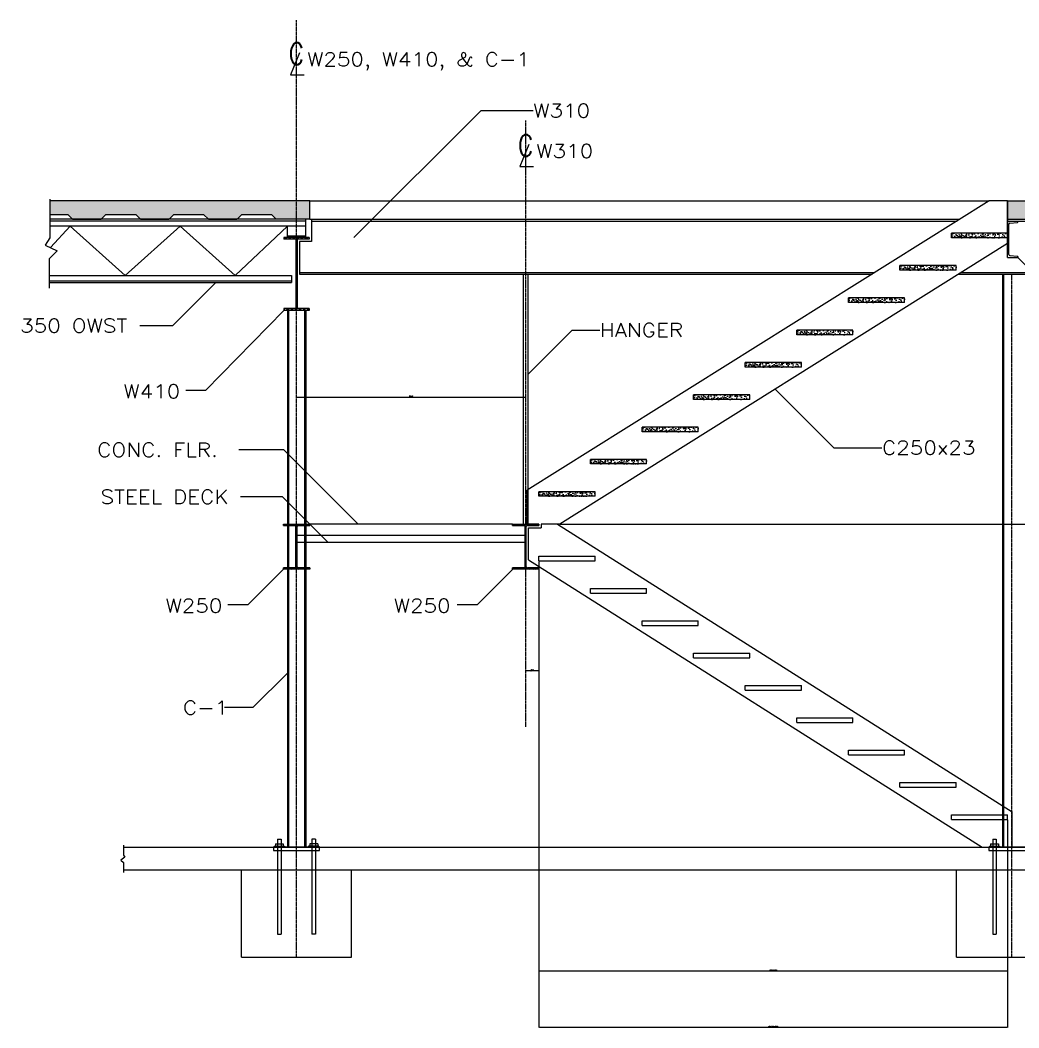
# Model space of a CAD drawing. Header units: millimetres. Extents: x -83614 to 248318, y 36678 to 90681.
# Drawn here: x 207651 to 213185, y 73278 to 78863 of the extents above; entities that cross this region are included whole.
import ezdxf

# ---------------------------------------------------------------- set-up
doc = ezdxf.new("R2010")
doc.units = ezdxf.units.MM
doc.linetypes.add('CENTER', pattern=[2, 1.25, -0.25, 0.25, -0.25])
for name, color, linetype in [('C-241-1', 241, 'Continuous'), ('Center', 251, 'CENTER'), ('L1', 1, 'Continuous'), ('LAYER131A', 131, 'Continuous'), ('Section-Stiffener', 2, 'Continuous'), ('Section_Hanger', 150, 'Continuous'), ('Struc_Section_BP', 135, 'Continuous'), ('Struc_Section_Conc', 71, 'Continuous'), ('Struc_Section_Dim', 2, 'Continuous'), ('Struc_Section_Steel', 11, 'Continuous'), ('Struc_Steel_Beam', 22, 'Continuous'), ('Struc_Steel_Deck', 41, 'Continuous'), ('Struc_Steel_Joist', 21, 'Continuous'), ('TEXT', 4, 'Continuous')]:
    doc.layers.add(name, color=color, linetype=linetype)
doc.styles.add('ROMANS', font='ROMANS.SHX', dxfattribs={"width": 0.8})
doc.styles.add('ROMANS-115', font='romans.shx', dxfattribs={"width": 1.15})
doc.dimstyles.new('48-ROMANS-115', dxfattribs={"dimtxt": 3, "dimasz": 3, "dimexe": 3, "dimexo": 3, "dimgap": 0.0625, "dimtad": 1, "dimdec": 4, "dimzin": 1, "dimdsep": 46, "dimlunit": 4, "dimtxsty": 'ROMANS-115', "dimcen": 0.0625, "dimclrd": 256, "dimclre": 256, "dimclrt": 256, "dimadec": 0, "dimazin": 0, "dimtfac": 1, "dimtdec": 4, "dimtofl": 0, "dimtmove": 0, "dimatfit": 0, "dimfxl": 1, "dimfrac": 2, "dimtolj": 1, "dimtzin": 0, "dimarcsym": 0})
doc.dimstyles.new('Copy of 48-ROMANS-115-BPV', dxfattribs={"dimtxt": 3, "dimasz": 3, "dimexe": 3, "dimexo": 3, "dimgap": 0.0625, "dimtad": 1, "dimdec": 4, "dimzin": 1, "dimdsep": 46, "dimlunit": 4, "dimtxsty": 'ROMANS-115', "dimcen": 0.0625, "dimclrd": 256, "dimclre": 256, "dimclrt": 256, "dimadec": 0, "dimazin": 0, "dimtfac": 1, "dimtdec": 4, "dimtofl": 0, "dimtmove": 0, "dimatfit": 0, "dimfxl": 1, "dimfrac": 2, "dimtolj": 1, "dimtzin": 0, "dimarcsym": 0})

# ---------------------------------------------------------------- blocks, each defined once
blk = doc.blocks.new('*D68')
at = {"layer": 'Defpoints', "color": 0, "ltscale": 2}
for p in [(215649.3, 77861), (210640.5, 76070.3), (215603, 76070.3)]:
    blk.add_point(p, dxfattribs=at)
at = {"layer": 'Struc_Section_Dim', "lineweight": -2, "ltscale": 2}
for p, q in [((215646.3, 77861), (215600, 77861)), ((215603, 77858), (215603, 76073.3)), ((210643.5, 76070.3), (215606, 76070.3))]:
    blk.add_line(p, q, dxfattribs=at)
at = {"layer": 'Struc_Section_Dim', "ltscale": 2}
for points in [[(215602.5, 77858), (215603.5, 77858), (215603, 77861)], [(215602.5, 76073.3), (215603.5, 76073.3), (215603, 76070.3)]]:
    blk.add_solid(points, dxfattribs=at)
at = {"layer": 'Struc_Section_Dim', "ltscale": 2, "insert": (215600.6, 76965.6), "char_height": 3, "attachment_point": 5, "rotation": 90, "style": 'ROMANS-115'}
blk.add_mtext('\\A1;149\'-2 11/16" [45484]', dxfattribs=at)
blk = doc.blocks.new('*D69')
at = {"layer": 'Defpoints', "color": 0, "ltscale": 2}
for p in [(210640.5, 76070.3), (215603, 74279.6), (215603, 74279.6)]:
    blk.add_point(p, dxfattribs=at)
at = {"layer": 'Struc_Section_Dim', "lineweight": -2, "ltscale": 2}
for p, q in [((210643.5, 76070.3), (215606, 76070.3)), ((215603, 76067.3), (215603, 74282.6))]:
    blk.add_line(p, q, dxfattribs=at)
at = {"layer": 'Struc_Section_Dim', "ltscale": 2}
for points in [[(215602.5, 76067.3), (215603.5, 76067.3), (215603, 76070.3)], [(215602.5, 74282.6), (215603.5, 74282.6), (215603, 74279.6)]]:
    blk.add_solid(points, dxfattribs=at)
at = {"layer": 'Struc_Section_Dim', "ltscale": 2, "insert": (215600.6, 75174.9), "char_height": 3, "attachment_point": 5, "rotation": 90, "style": 'ROMANS-115'}
blk.add_mtext('\\A1;149\'-2 11/16" [45484]', dxfattribs=at)
blk = doc.blocks.new('*D72')
at = {"layer": 'Defpoints', "color": 0, "ltscale": 2}
for p in [(210525.5, 75865.8), (213122.6, 73619.5), (213122.6, 73593.8)]:
    blk.add_point(p, dxfattribs=at)
at = {"layer": 'Struc_Section_Dim', "lineweight": -2, "ltscale": 2}
for p, q in [((210528.5, 73593.8), (213119.6, 73593.8)), ((213122.6, 73616.5), (213122.6, 73590.8))]:
    blk.add_line(p, q, dxfattribs=at)
at = {"layer": 'Struc_Section_Dim', "ltscale": 2}
for points in [[(210528.5, 73594.3), (210528.5, 73593.3), (210525.5, 73593.8)], [(213119.6, 73594.3), (213119.6, 73593.3), (213122.6, 73593.8)]]:
    blk.add_solid(points, dxfattribs=at)
at = {"layer": 'Struc_Section_Dim', "ltscale": 2, "insert": (211824, 73596.8), "char_height": 3, "attachment_point": 5, "style": 'ROMANS-115'}
blk.add_mtext('\\A1;\\A1;9T @ 11-{\\H0.7x;\\S1/4;}"[286]', dxfattribs=at)
blk = doc.blocks.new('*D73')
at = {"layer": 'Defpoints', "color": 0, "ltscale": 2}
for p in [(210525.5, 75865.8), (213122.6, 74433.2), (213122.6, 73282.2)]:
    blk.add_point(p, dxfattribs=at)
at = {"layer": 'Struc_Section_Dim', "lineweight": -2, "ltscale": 2}
for p, q in [((210525.5, 75862.8), (210525.5, 73279.2)), ((213122.6, 74430.2), (213122.6, 73279.2)), ((210528.5, 73282.2), (213119.6, 73282.2))]:
    blk.add_line(p, q, dxfattribs=at)
at = {"layer": 'Struc_Section_Dim', "ltscale": 2}
for points in [[(210528.5, 73282.7), (210528.5, 73281.7), (210525.5, 73282.2)], [(213119.6, 73282.7), (213119.6, 73281.7), (213122.6, 73282.2)]]:
    blk.add_solid(points, dxfattribs=at)
at = {"layer": 'Struc_Section_Dim', "ltscale": 2, "insert": (211824, 73284.6), "char_height": 3, "attachment_point": 5, "style": 'ROMANS-115'}
blk.add_mtext('\\A1;216\'-5 1/8" [65968]', dxfattribs=at)
blk = doc.blocks.new('CLMARK')
at = {"layer": 'TEXT'}
for p, q in [((1.52, 4.57), (-3.55, -7.61)), ((-3.55, -7.61), (4.06, -7.61))]:
    blk.add_line(p, q, dxfattribs=at)
at = {"layer": 'TEXT', "style": 'ROMANS', "width": 0.8}
blk.add_text('C', height=12, dxfattribs=at).set_placement((-4.59, -1.9))
blk = doc.blocks.new('*D87')
at = {"layer": 'Defpoints', "color": 0, "ltscale": 2}
for p in [(210452.4, 76773.6), (209182.4, 76741.7), (210452.4, 76741.7)]:
    blk.add_point(p, dxfattribs=at)
at = {"layer": 'Section-Stiffener', "lineweight": -2, "ltscale": 2}
blk.add_line((209185.4, 76773.6), (210449.4, 76773.6), dxfattribs=at)
at = {"layer": 'Section-Stiffener', "ltscale": 2}
for points in [[(209185.4, 76774.1), (209185.4, 76773.1), (209182.4, 76773.6)], [(210449.4, 76774.1), (210449.4, 76773.1), (210452.4, 76773.6)]]:
    blk.add_solid(points, dxfattribs=at)
at = {"layer": 'Section-Stiffener', "ltscale": 2, "char_height": 3, "attachment_point": 5, "style": 'ROMANS-115'}
for s, insert in [('\\A1;105\'-10"', (209817.4, 76779.6)), ('\\A1;[32258]', (209817.4, 76775.4))]:
    blk.add_mtext(s, dxfattribs=dict(at, insert=insert))
blk = doc.blocks.new('*D97')
at = {"layer": 'Defpoints', "color": 0, "ltscale": 2}
for p in [(210452.4, 75314.1), (210525.5, 75314.1), (210452.4, 75255.6)]:
    blk.add_point(p, dxfattribs=at)
at = {"layer": 'Struc_Section_Dim', "lineweight": -2, "ltscale": 2}
blk.add_line((210522.5, 75255.6), (210455.4, 75255.6), dxfattribs=at)
at = {"layer": 'Struc_Section_Dim', "ltscale": 2}
for points in [[(210455.4, 75256.1), (210455.4, 75255.1), (210452.4, 75255.6)], [(210522.5, 75256.1), (210522.5, 75255.1), (210525.5, 75255.6)]]:
    blk.add_solid(points, dxfattribs=at)
at = {"layer": 'Struc_Section_Dim', "ltscale": 2, "char_height": 3, "attachment_point": 5, "style": 'ROMANS-115'}
for s, insert in [('\\A1;[1855]', (210488.9, 75257.5)), ('\\A1;6\'-1"', (210488.9, 75261.7))]:
    blk.add_mtext(s, dxfattribs=dict(at, insert=insert))

msp = doc.modelspace()

# ---------------------------------------------------------------- hatches: boundary and pattern name
at = {"layer": 'LAYER131A', "ltscale": 2}
h = msp.add_hatch(dxfattribs=at)
h.set_pattern_fill('AR-CONC', color=256, scale=5.08, style=0)
h.set_pattern_definition([(50, (197833.433, 76400.58), (36.436817, -3.18781), [3.81, -41.91]), (355, (197833.433, 76400.58), (-7.04857, 38.21136), [3.048, -33.528]), (100.4514, (197836.47, 76400.316), (29.38828, 35.02353), [3.238, -35.61802]), (46.1842, (197833.433, 76410.74), (54.21585, -8.40837), [5.715, -62.865]), (96.6356, (197837.95, 76410.04), (47.48087, 49.48519), [4.857, -53.42702]), (351.1842, (197833.433, 76410.74), (47.48083, 49.48522), [4.572, -50.292]), (21, (197838.513, 76408.2), (30.32288, -20.45304), [3.81, -41.91]), (326, (197838.513, 76408.2), (12.36042, 36.83762), [3.048, -33.528]), (71.4514, (197841.04, 76406.497), (42.68331, 16.38455), [3.238, -35.61802]), (37.5, (197833.433, 76400.581), (0.617721, 16.911008), [0, -33.1216, 0, -34.036, 0, -33.655]), (7.5, (197833.433, 76400.581), (13.363933, 20.036115), [0, -19.4056, 0, -32.3596, 0, -12.827]), (327.5, (197822.105, 76400.581), (27.11818, -1.145787), [0, -12.7, 0, -39.624, 0, -52.578]), (317.5, (197817.025, 76400.581), (29.625857, 5.085333), [0, -16.51, 0, -26.3144, 0, -37.338])])
h.paths.add_polyline_path([(214606.92271, 77860.97072), (213122.60827, 77860.97072), (213122.60827, 77759.37072), (214607.91141, 77759.37072), (214607.91141, 77777.55451), (214593.08105, 77790.39246), (214614.83225, 77806.193), (214606.92271, 77817.05589)])
h = msp.add_hatch(dxfattribs=at)
h.set_pattern_fill('AR-CONC', color=256, scale=5.08, style=0)
h.set_pattern_definition([(50, (203287.32, 77833.14), (36.43682, -3.18781), [3.81, -41.91]), (355, (203287.32, 77833.14), (-7.04857, 38.21136), [3.048, -33.528]), (100.4514, (203290.357, 77832.876), (29.38828, 35.02353), [3.238, -35.61802]), (46.1842, (203287.32, 77843.3), (54.21585, -8.40837), [5.715, -62.865]), (96.6356, (203291.84, 77842.6), (47.48087, 49.4852), [4.857, -53.42702]), (351.1842, (203287.32, 77843.3), (47.48083, 49.48522), [4.572, -50.292]), (21, (203292.4, 77840.76), (30.32288, -20.45304), [3.81, -41.91]), (326, (203292.4, 77840.76), (12.36042, 36.83762), [3.048, -33.528]), (71.4514, (203294.927, 77839.057), (42.68331, 16.38455), [3.238, -35.61802]), (37.5, (203287.32, 77833.141), (0.61772, 16.911008), [0, -33.1216, 0, -34.036, 0, -33.655]), (7.5, (203287.32, 77833.141), (13.363933, 20.036115), [0, -19.4056, 0, -32.3596, 0, -12.827]), (327.5, (203275.992, 77833.141), (27.11818, -1.145787), [0, -12.7, 0, -39.624, 0, -52.578]), (317.5, (203270.912, 77833.141), (29.62586, 5.085333), [0, -16.51, 0, -26.3144, 0, -37.338])])
h.paths.add_polyline_path([(213122.60827, 77681.90072), (212811.45827, 77681.90072), (212811.45827, 77656.50072), (213122.60827, 77656.50072)])
h = msp.add_hatch(dxfattribs=at)
h.set_pattern_fill('AR-CONC', color=256, scale=5.08, style=0)
h.set_pattern_definition([(50, (203001.57, 77654.07), (36.43682, -3.18781), [3.81, -41.91]), (355, (203001.57, 77654.07), (-7.04857, 38.21136), [3.048, -33.528]), (100.4514, (203004.607, 77653.806), (29.38828, 35.02353), [3.238, -35.61802]), (46.1842, (203001.57, 77664.23), (54.21585, -8.40837), [5.715, -62.865]), (96.6356, (203006.09, 77663.53), (47.48087, 49.4852), [4.857, -53.42702]), (351.1842, (203001.57, 77664.23), (47.48083, 49.48522), [4.572, -50.292]), (21, (203006.65, 77661.69), (30.32288, -20.45304), [3.81, -41.91]), (326, (203006.65, 77661.69), (12.36042, 36.83762), [3.048, -33.528]), (71.4514, (203009.177, 77659.987), (42.68331, 16.38455), [3.238, -35.61802]), (37.5, (203001.57, 77654.071), (0.61772, 16.911008), [0, -33.1216, 0, -34.036, 0, -33.655]), (7.5, (203001.57, 77654.071), (13.363933, 20.036115), [0, -19.4056, 0, -32.3596, 0, -12.827]), (327.5, (202990.242, 77654.071), (27.11818, -1.145787), [0, -12.7, 0, -39.624, 0, -52.578]), (317.5, (202985.162, 77654.071), (29.62586, 5.085333), [0, -16.51, 0, -26.3144, 0, -37.338])])
h.paths.add_polyline_path([(212836.85827, 77502.83072), (212525.70827, 77502.83072), (212525.70827, 77477.43072), (212836.85827, 77477.43072)])
h = msp.add_hatch(dxfattribs=at)
h.set_pattern_fill('AR-CONC', color=256, scale=5.08, style=0)
h.set_pattern_definition([(50, (202715.82, 77475), (36.43682, -3.18781), [3.81, -41.91]), (355, (202715.82, 77475), (-7.04857, 38.21136), [3.048, -33.528]), (100.4514, (202718.857, 77474.736), (29.38828, 35.02353), [3.238, -35.61802]), (46.1842, (202715.82, 77485.16), (54.21585, -8.40837), [5.715, -62.865]), (96.6356, (202720.34, 77484.46), (47.48087, 49.4852), [4.857, -53.42702]), (351.1842, (202715.82, 77485.16), (47.48083, 49.48522), [4.572, -50.292]), (21, (202720.9, 77482.62), (30.32288, -20.45304), [3.81, -41.91]), (326, (202720.9, 77482.62), (12.36042, 36.83762), [3.048, -33.528]), (71.4514, (202723.427, 77480.917), (42.68331, 16.38455), [3.238, -35.61802]), (37.5, (202715.82, 77475.001), (0.61772, 16.911008), [0, -33.1216, 0, -34.036, 0, -33.655]), (7.5, (202715.82, 77475.001), (13.363933, 20.036115), [0, -19.4056, 0, -32.3596, 0, -12.827]), (327.5, (202704.492, 77475.001), (27.11818, -1.145787), [0, -12.7, 0, -39.624, 0, -52.578]), (317.5, (202699.412, 77475.001), (29.62586, 5.085333), [0, -16.51, 0, -26.3144, 0, -37.338])])
h.paths.add_polyline_path([(212551.10827, 77323.76072), (212239.95827, 77323.76072), (212239.95827, 77298.36072), (212551.10827, 77298.36072)])
h = msp.add_hatch(dxfattribs=at)
h.set_pattern_fill('AR-CONC', color=256, scale=5.08, style=0)
h.set_pattern_definition([(50, (202430.07, 77295.93), (36.43682, -3.18781), [3.81, -41.91]), (355, (202430.07, 77295.93), (-7.04857, 38.21136), [3.048, -33.528]), (100.4514, (202433.107, 77295.666), (29.38828, 35.02353), [3.238, -35.61802]), (46.1842, (202430.07, 77306.09), (54.21585, -8.40837), [5.715, -62.865]), (96.6356, (202434.59, 77305.39), (47.48087, 49.4852), [4.857, -53.42702]), (351.1842, (202430.07, 77306.09), (47.48083, 49.48522), [4.572, -50.292]), (21, (202435.15, 77303.55), (30.32288, -20.45304), [3.81, -41.91]), (326, (202435.15, 77303.55), (12.36042, 36.83762), [3.048, -33.528]), (71.4514, (202437.677, 77301.847), (42.68331, 16.38455), [3.238, -35.61802]), (37.5, (202430.07, 77295.931), (0.61772, 16.911008), [0, -33.1216, 0, -34.036, 0, -33.655]), (7.5, (202430.07, 77295.931), (13.363933, 20.036115), [0, -19.4056, 0, -32.3596, 0, -12.827]), (327.5, (202418.742, 77295.931), (27.11818, -1.145787), [0, -12.7, 0, -39.624, 0, -52.578]), (317.5, (202413.662, 77295.931), (29.62586, 5.085333), [0, -16.51, 0, -26.3144, 0, -37.338])])
h.paths.add_polyline_path([(212265.35827, 77144.69072), (211954.20827, 77144.69072), (211954.20827, 77119.29072), (212265.35827, 77119.29072)])
h = msp.add_hatch(dxfattribs=at)
h.set_pattern_fill('AR-CONC', color=256, scale=5.08, style=0)
h.set_pattern_definition([(50, (202144.32, 77116.86), (36.43682, -3.18781), [3.81, -41.91]), (355, (202144.32, 77116.86), (-7.04857, 38.21136), [3.048, -33.528]), (100.4514, (202147.357, 77116.596), (29.38828, 35.02353), [3.238, -35.61802]), (46.1842, (202144.32, 77127.02), (54.21585, -8.40837), [5.715, -62.865]), (96.6356, (202148.84, 77126.32), (47.48087, 49.4852), [4.857, -53.42702]), (351.1842, (202144.32, 77127.02), (47.48083, 49.48522), [4.572, -50.292]), (21, (202149.4, 77124.48), (30.32288, -20.45304), [3.81, -41.91]), (326, (202149.4, 77124.48), (12.36042, 36.83762), [3.048, -33.528]), (71.4514, (202151.927, 77122.777), (42.68331, 16.38455), [3.238, -35.61802]), (37.5, (202144.32, 77116.861), (0.61772, 16.911008), [0, -33.1216, 0, -34.036, 0, -33.655]), (7.5, (202144.32, 77116.861), (13.363933, 20.036115), [0, -19.4056, 0, -32.3596, 0, -12.827]), (327.5, (202132.992, 77116.861), (27.11818, -1.145787), [0, -12.7, 0, -39.624, 0, -52.578]), (317.5, (202127.912, 77116.861), (29.62586, 5.085333), [0, -16.51, 0, -26.3144, 0, -37.338])])
h.paths.add_polyline_path([(211979.60827, 76965.62072), (211668.45827, 76965.62072), (211668.45827, 76940.22072), (211979.60827, 76940.22072)])
h = msp.add_hatch(dxfattribs=at)
h.set_pattern_fill('AR-CONC', color=256, scale=5.08, style=0)
h.set_pattern_definition([(50, (201858.57, 76937.79), (36.43682, -3.18781), [3.81, -41.91]), (355, (201858.57, 76937.79), (-7.04857, 38.21136), [3.048, -33.528]), (100.4514, (201861.607, 76937.526), (29.38828, 35.02353), [3.238, -35.61802]), (46.1842, (201858.57, 76947.95), (54.21585, -8.40837), [5.715, -62.865]), (96.6356, (201863.09, 76947.25), (47.48087, 49.4852), [4.857, -53.42702]), (351.1842, (201858.57, 76947.95), (47.48083, 49.48522), [4.572, -50.292]), (21, (201863.65, 76945.41), (30.32288, -20.45304), [3.81, -41.91]), (326, (201863.65, 76945.41), (12.36042, 36.83762), [3.048, -33.528]), (71.4514, (201866.177, 76943.707), (42.68331, 16.38455), [3.238, -35.61802]), (37.5, (201858.57, 76937.791), (0.61772, 16.911008), [0, -33.1216, 0, -34.036, 0, -33.655]), (7.5, (201858.57, 76937.791), (13.363933, 20.036115), [0, -19.4056, 0, -32.3596, 0, -12.827]), (327.5, (201847.242, 76937.791), (27.11818, -1.145787), [0, -12.7, 0, -39.624, 0, -52.578]), (317.5, (201842.162, 76937.791), (29.62586, 5.085333), [0, -16.51, 0, -26.3144, 0, -37.338])])
h.paths.add_polyline_path([(211693.85827, 76786.55072), (211382.70827, 76786.55072), (211382.70827, 76761.15072), (211693.85827, 76761.15072)])
h = msp.add_hatch(dxfattribs=at)
h.set_pattern_fill('AR-CONC', color=256, scale=5.08, style=0)
h.set_pattern_definition([(50, (201572.82, 76758.72), (36.43682, -3.18781), [3.81, -41.91]), (355, (201572.82, 76758.72), (-7.04857, 38.21136), [3.048, -33.528]), (100.4514, (201575.857, 76758.456), (29.38828, 35.02353), [3.238, -35.61802]), (46.1842, (201572.82, 76768.88), (54.21585, -8.40837), [5.715, -62.865]), (96.6356, (201577.34, 76768.18), (47.48087, 49.4852), [4.857, -53.42702]), (351.1842, (201572.82, 76768.88), (47.48083, 49.48522), [4.572, -50.292]), (21, (201577.9, 76766.34), (30.32288, -20.45304), [3.81, -41.91]), (326, (201577.9, 76766.34), (12.36042, 36.83762), [3.048, -33.528]), (71.4514, (201580.427, 76764.637), (42.68331, 16.38455), [3.238, -35.61802]), (37.5, (201572.82, 76758.721), (0.61772, 16.911008), [0, -33.1216, 0, -34.036, 0, -33.655]), (7.5, (201572.82, 76758.721), (13.363933, 20.036115), [0, -19.4056, 0, -32.3596, 0, -12.827]), (327.5, (201561.492, 76758.721), (27.11818, -1.145787), [0, -12.7, 0, -39.624, 0, -52.578]), (317.5, (201556.412, 76758.721), (29.62586, 5.085333), [0, -16.51, 0, -26.3144, 0, -37.338])])
h.paths.add_polyline_path([(211408.10827, 76607.48072), (211096.95827, 76607.48072), (211096.95827, 76582.08072), (211408.10827, 76582.08072)])
h = msp.add_hatch(dxfattribs=at)
h.set_pattern_fill('AR-CONC', color=256, scale=5.08, style=0)
h.set_pattern_definition([(50, (201287.07, 76579.65), (36.43682, -3.18781), [3.81, -41.91]), (355, (201287.07, 76579.65), (-7.04857, 38.21136), [3.048, -33.528]), (100.4514, (201290.107, 76579.386), (29.38828, 35.02353), [3.238, -35.61802]), (46.1842, (201287.07, 76589.81), (54.21585, -8.40837), [5.715, -62.865]), (96.6356, (201291.59, 76589.11), (47.48087, 49.4852), [4.857, -53.42702]), (351.1842, (201287.07, 76589.81), (47.48083, 49.48522), [4.572, -50.292]), (21, (201292.15, 76587.27), (30.32288, -20.45304), [3.81, -41.91]), (326, (201292.15, 76587.27), (12.36042, 36.83762), [3.048, -33.528]), (71.4514, (201294.677, 76585.567), (42.68331, 16.38455), [3.238, -35.61802]), (37.5, (201287.07, 76579.651), (0.61772, 16.911008), [0, -33.1216, 0, -34.036, 0, -33.655]), (7.5, (201287.07, 76579.651), (13.363933, 20.036115), [0, -19.4056, 0, -32.3596, 0, -12.827]), (327.5, (201275.742, 76579.651), (27.11818, -1.145787), [0, -12.7, 0, -39.624, 0, -52.578]), (317.5, (201270.662, 76579.651), (29.62586, 5.085333), [0, -16.51, 0, -26.3144, 0, -37.338])])
h.paths.add_polyline_path([(211122.35827, 76428.41072), (210811.20827, 76428.41072), (210811.20827, 76403.01072), (211122.35827, 76403.01072)])
h = msp.add_hatch(dxfattribs=at)
h.set_pattern_fill('AR-CONC', color=256, scale=5.08, style=0)
h.set_pattern_definition([(50, (201001.32, 76400.58), (36.43682, -3.18781), [3.81, -41.91]), (355, (201001.32, 76400.58), (-7.04857, 38.21136), [3.048, -33.528]), (100.4514, (201004.357, 76400.316), (29.38828, 35.02353), [3.238, -35.61802]), (46.1842, (201001.32, 76410.74), (54.21585, -8.40837), [5.715, -62.865]), (96.6356, (201005.84, 76410.04), (47.48087, 49.4852), [4.857, -53.42702]), (351.1842, (201001.32, 76410.74), (47.48083, 49.48522), [4.572, -50.292]), (21, (201006.4, 76408.2), (30.32288, -20.45304), [3.81, -41.91]), (326, (201006.4, 76408.2), (12.36042, 36.83762), [3.048, -33.528]), (71.4514, (201008.927, 76406.497), (42.68331, 16.38455), [3.238, -35.61802]), (37.5, (201001.32, 76400.581), (0.61772, 16.911008), [0, -33.1216, 0, -34.036, 0, -33.655]), (7.5, (201001.32, 76400.581), (13.363933, 20.036115), [0, -19.4056, 0, -32.3596, 0, -12.827]), (327.5, (200989.992, 76400.581), (27.11818, -1.145787), [0, -12.7, 0, -39.624, 0, -52.578]), (317.5, (200984.912, 76400.581), (29.62586, 5.085333), [0, -16.51, 0, -26.3144, 0, -37.338])])
h.paths.add_polyline_path([(210836.60827, 76249.34072), (210525.45827, 76249.34072), (210525.45827, 76223.94072), (210836.60827, 76223.94072)])
at = {"layer": 'Struc_Section_Dim', "ltscale": 2}
h = msp.add_hatch(dxfattribs=at)
h.set_pattern_fill('AR-CONC', color=256, scale=5.08, style=0)
h.set_pattern_definition([(50, (197830.258, 63534.68), (36.436817, -3.18781), [3.81, -41.91]), (355, (197830.26, 63534.68), (-7.04857, 38.21136), [3.048, -33.528]), (100.4514, (197833.295, 63534.415), (29.388277, 35.02353), [3.238, -35.61802]), (46.1842, (197830.26, 63544.84), (54.21585, -8.40837), [5.715, -62.865]), (96.6356, (197834.776, 63544.14), (47.48087, 49.48519), [4.857, -53.42702]), (351.1842, (197830.26, 63544.84), (47.48083, 49.48522), [4.572, -50.292]), (21, (197835.338, 63542.3), (30.32288, -20.45304), [3.81, -41.91]), (326, (197835.34, 63542.3), (12.36042, 36.83762), [3.048, -33.528]), (71.4514, (197837.865, 63540.596), (42.68331, 16.38455), [3.238, -35.61802]), (37.5, (197830.258, 63534.68), (0.617721, 16.911008), [0, -33.1216, 0, -34.036, 0, -33.655]), (7.5, (197830.258, 63534.68), (13.363933, 20.036115), [0, -19.4056, 0, -32.3596, 0, -12.827]), (327.5, (197818.93, 63534.68), (27.11818, -1.145787), [0, -12.7, 0, -39.624, 0, -52.578]), (317.5, (197813.85, 63534.68), (29.625857, 5.085333), [0, -16.51, 0, -26.3144, 0, -37.338])])
h.paths.add_polyline_path([(209182.43327, 77860.97072), (207816.02909, 77860.97072), (207816.02909, 77785.92248), (207914.95848, 77785.92248), (207941.51024, 77759.37072), (208100.19401, 77759.37072), (208126.74577, 77785.92248), (208291.19598, 77785.92248), (208317.74774, 77759.37072), (208476.43151, 77759.37072), (208502.98327, 77785.92248), (208667.43348, 77785.92248), (208693.98524, 77759.37072), (208852.66901, 77759.37072), (208879.22077, 77785.92248), (209043.67098, 77785.92248), (209070.22274, 77759.37072), (209182.43327, 77759.37072)])
h.paths.add_polyline_path([(209255.45827, 77860.97072), (209182.43327, 77860.97072), (209182.43327, 77759.37072), (209233.23327, 77759.37072), (209255.45827, 77759.37072)])
at = {"layer": 'Struc_Section_Steel', "ltscale": 2}
h = msp.add_hatch(dxfattribs=at)
h.set_pattern_fill('STEEL', color=256, scale=127, style=0)
h.set_pattern_definition([(45, (206518.592, 76483.07), (-11.22532, 11.22532), []), (45, (206518.592, 76491.007), (-11.22532, 11.22532), [])])
h.paths.add_polyline_path([(209255.45827, 76062.33322), (209255.45827, 76070.27072), (209109.40827, 76070.27072), (209109.40827, 76062.33322), (209172.90827, 76062.33322, -0.4142135624), (209179.25827, 76055.98322), (209179.25827, 75833.73322, -0.4142135624), (209172.90827, 75827.38322), (209109.40827, 75827.38322), (209109.40827, 75819.44572), (209255.45827, 75819.44572), (209255.45827, 75827.38322), (209191.95827, 75827.38322, -0.4142135624), (209185.60827, 75833.73322), (209185.60827, 76055.98322, -0.4142135624), (209191.95827, 76062.33322)])
h = msp.add_hatch(dxfattribs=at)
h.set_pattern_fill('STEEL', color=256, scale=127, style=0)
h.set_pattern_definition([(45, (207788.592, 76483.07), (-11.22532, 11.22532), []), (45, (207788.592, 76491.007), (-11.22532, 11.22532), [])])
h.paths.add_polyline_path([(210525.45827, 76062.33322), (210525.45827, 76070.27072), (210379.40827, 76070.27072), (210379.40827, 76062.33322), (210442.90827, 76062.33322, -0.4142135624), (210449.25827, 76055.98322), (210449.25827, 75833.73322, -0.4142135624), (210442.90827, 75827.38322), (210379.40827, 75827.38322), (210379.40827, 75819.44572), (210525.45827, 75819.44572), (210525.45827, 75827.38322), (210461.95827, 75827.38322, -0.4142135624), (210455.60827, 75833.73322), (210455.60827, 76055.98322, -0.4142135624), (210461.95827, 76062.33322)])
at = {"layer": 'Struc_Steel_Beam'}
h = msp.add_hatch(dxfattribs=at)
h.set_pattern_fill('STEEL', color=256, scale=127, style=0)
h.set_pattern_definition([(135, (213244.471, 78063.012), (11.22532, 11.22532), []), (135, (213244.471, 78070.95), (11.22532, 11.22532), [])])
h.paths.add_polyline_path([(209252.28327, 77657.77072), (209252.28327, 77648.24572), (209185.60827, 77648.24572), (209185.60827, 77264.07072), (209252.28327, 77264.07072), (209252.28327, 77254.54572), (209182.43327, 77254.54572), (209182.43327, 77657.77072)])
h.paths.add_polyline_path([(209112.58327, 77648.24572), (209112.58327, 77657.77072), (209182.43327, 77657.77072), (209182.43327, 77254.54572), (209112.58327, 77254.54572), (209112.58327, 77264.07072), (209179.25827, 77264.07072), (209179.25827, 77648.24572)])

# ---------------------------------------------------------------- linework, layer by layer
at = {"layer": 'C-241-1'}
for p, q in [((209065.0617, 74296.8532), (209109.30483, 74296.8532)), ((209065.0617, 74296.8532), (209065.0617, 74284.28412)), ((209077.63077, 74323.30062), (209077.63077, 74296.8532)), ((209077.63077, 74323.30062), (209096.73576, 74323.30062)), ((209096.73576, 74323.30062), (209096.73576, 74296.8532)), ((209109.30483, 74296.8532), (209109.30483, 74284.28412)), ((209299.80483, 74296.8532), (209255.5617, 74296.8532)), ((209255.5617, 74296.8532), (209255.5617, 74284.28412)), ((209268.13077, 74323.30062), (209268.13077, 74296.8532)), ((209287.23576, 74323.30062), (209268.13077, 74323.30062)), ((209287.23576, 74323.30062), (209287.23576, 74296.8532)), ((209299.80483, 74296.8532), (209299.80483, 74284.28412)), ((213027.4617, 74296.8532), (213071.70483, 74296.8532)), ((213027.4617, 74296.8532), (213027.4617, 74284.28412)), ((213040.03077, 74323.30062), (213040.03077, 74296.8532)), ((213040.03077, 74323.30062), (213059.13576, 74323.30062)), ((213059.13576, 74323.30062), (213059.13576, 74296.8532)), ((213071.70483, 74296.8532), (213071.70483, 74284.28412)), ((209058.7117, 74284.28412), (209115.65483, 74284.28412)), ((209058.7117, 74284.28412), (209058.7117, 74279.57072)), ((209058.7117, 74279.57072), (209115.65483, 74279.57072)), ((209115.65483, 74284.28412), (209115.65483, 74279.57072)), ((209306.15483, 74284.28412), (209249.2117, 74284.28412)), ((209249.2117, 74284.28412), (209249.2117, 74279.57072)), ((209306.15483, 74279.57072), (209249.2117, 74279.57072)), ((209306.15483, 74284.28412), (209306.15483, 74279.57072)), ((213021.1117, 74284.28412), (213078.05483, 74284.28412)), ((213021.1117, 74284.28412), (213021.1117, 74279.57072)), ((213021.1117, 74279.57072), (213078.05483, 74279.57072)), ((213078.05483, 74284.28412), (213078.05483, 74279.57072))]:
    msp.add_line(p, q, dxfattribs=at)
at = {"layer": 'C-241-1', "ltscale": 10}
for p, q in [((209077.63077, 74296.8532), (209077.63077, 73796.97072)), ((209096.73576, 74296.8532), (209096.73576, 73796.97072)), ((209268.13077, 74296.8532), (209268.13077, 73796.97072)), ((209287.23576, 74296.8532), (209287.23576, 73796.97072)), ((213040.03077, 74296.8532), (213040.03077, 73796.97072)), ((213059.13576, 74296.8532), (213059.13576, 73796.97072)), ((209077.63077, 73796.97072), (209096.73576, 73796.97072)), ((209287.23576, 73796.97072), (209268.13077, 73796.97072)), ((213040.03077, 73796.97072), (213059.13576, 73796.97072))]:
    msp.add_line(p, q, dxfattribs=at)
at = {"layer": 'Center', "ltscale": 5}
for p, q in [((209182.43327, 73669.97072), (209182.43327, 78863.12248)), ((210452.43327, 74945.65966), (210452.43327, 78307.19162)), ((213144.83327, 73669.97072), (213144.83327, 77454.57072))]:
    msp.add_line(p, q, dxfattribs=at)
at = {"layer": 'L1'}
for p, q in [((207816.02909, 77871.12878), (207816.02909, 77656.76598)), ((207816.02909, 77656.76598), (207789.17153, 77616.52272)), ((207789.17153, 77616.52272), (207856.31552, 77585.24697)), ((207856.31552, 77585.24697), (207811.55282, 77539.69923)), ((207811.55282, 77539.69923), (207811.55282, 77378.08998))]:
    msp.add_line(p, q, dxfattribs=at)
at = {"layer": 'LAYER131A'}
for p, q in [((212811.45827, 77656.50072), (212811.45827, 77681.90072)), ((213122.60827, 77681.90072), (212811.45827, 77681.90072)), ((213122.60827, 77656.50072), (212811.45827, 77656.50072)), ((213122.60827, 77656.50072), (213122.60827, 77681.90072)), ((212525.70827, 77477.43072), (212525.70827, 77502.83072)), ((212836.85827, 77502.83072), (212525.70827, 77502.83072)), ((212836.85827, 77477.43072), (212525.70827, 77477.43072)), ((212836.85827, 77477.43072), (212836.85827, 77502.83072)), ((213094.03327, 77454.57072), (213094.03327, 74509.53373)), ((212239.95827, 77298.36072), (212239.95827, 77323.76072)), ((212551.10827, 77323.76072), (212239.95827, 77323.76072)), ((212551.10827, 77298.36072), (212551.10827, 77323.76072)), ((209131.63327, 77254.54572), (209131.63327, 76070.27072)), ((209233.23327, 77254.54572), (209233.23327, 76070.27072)), ((212551.10827, 77298.36072), (212239.95827, 77298.36072)), ((211954.20827, 77119.29072), (211954.20827, 77144.69072)), ((212265.35827, 77144.69072), (211954.20827, 77144.69072)), ((212265.35827, 77144.69072), (211979.60827, 77144.69072)), ((212265.35827, 77119.29072), (212265.35827, 77144.69072)), ((212265.35827, 77119.29072), (211954.20827, 77119.29072)), ((211668.45827, 76940.22072), (211668.45827, 76965.62072)), ((211979.60827, 76965.62072), (211668.45827, 76965.62072)), ((211979.60827, 76940.22072), (211668.45827, 76940.22072)), ((211979.60827, 76940.22072), (211979.60827, 76965.62072)), ((211382.70827, 76761.15072), (211382.70827, 76786.55072)), ((211693.85827, 76786.55072), (211382.70827, 76786.55072)), ((211693.85827, 76761.15072), (211382.70827, 76761.15072)), ((211693.85827, 76761.15072), (211693.85827, 76786.55072)), ((211096.95827, 76582.08072), (211096.95827, 76607.48072)), ((211408.10827, 76607.48072), (211096.95827, 76607.48072)), ((211408.10827, 76582.08072), (211096.95827, 76582.08072)), ((211408.10827, 76582.08072), (211408.10827, 76607.48072)), ((210811.20827, 76403.01072), (210811.20827, 76428.41072)), ((211122.35827, 76428.41072), (210811.20827, 76428.41072)), ((211122.35827, 76403.01072), (211122.35827, 76428.41072)), ((211122.35827, 76403.01072), (210811.20827, 76403.01072)), ((210525.45827, 76223.94072), (210525.45827, 76249.34072)), ((210836.60827, 76249.34072), (210525.45827, 76249.34072)), ((210836.60827, 76223.94072), (210836.60827, 76249.34072)), ((210836.60827, 76223.94072), (210525.45827, 76223.94072)), ((209131.63327, 76062.33322), (209131.63327, 75827.38322)), ((209233.23327, 76062.33322), (209233.23327, 75827.38322)), ((210525.45827, 75865.80072), (210525.45827, 75891.20072)), ((210836.60827, 75865.80072), (210836.60827, 75891.20072)), ((209131.63327, 75819.44572), (209131.63327, 74279.57072)), ((209233.23327, 75819.44572), (209233.23327, 74279.57072)), ((210811.20827, 75686.73072), (210811.20827, 75712.13072)), ((211122.35827, 75686.73072), (211122.35827, 75712.13072)), ((211096.95827, 75507.66072), (211096.95827, 75533.06072)), ((211408.10827, 75507.66072), (211408.10827, 75533.06072)), ((211382.70827, 75328.59072), (211382.70827, 75353.99072)), ((211693.85827, 75328.59072), (211693.85827, 75353.99072)), ((211668.45827, 75149.52072), (211668.45827, 75174.92072)), ((211979.60827, 75149.52072), (211979.60827, 75174.92072)), ((211954.20827, 74970.45072), (211954.20827, 74995.85072)), ((212265.35827, 74970.45072), (212265.35827, 74995.85072)), ((212239.95827, 74791.38072), (212239.95827, 74816.78072)), ((212551.10827, 74791.38072), (212551.10827, 74816.78072)), ((212525.70827, 74612.31072), (212525.70827, 74637.71072)), ((212836.85827, 74612.31072), (212836.85827, 74637.71072)), ((212811.45827, 74433.24072), (212811.45827, 74458.64072)), ((213122.60827, 74433.24072), (213122.60827, 74458.64072))]:
    msp.add_line(p, q, dxfattribs=at)
at = {"layer": 'LAYER131A', "ltscale": 10}
for p, q in [((210525.45827, 75891.20072), (210836.60827, 75891.20072)), ((210525.45827, 75865.80072), (210836.60827, 75865.80072)), ((210811.20827, 75712.13072), (211122.35827, 75712.13072)), ((210811.20827, 75686.73072), (211122.35827, 75686.73072)), ((211096.95827, 75533.06072), (211408.10827, 75533.06072)), ((211096.95827, 75507.66072), (211408.10827, 75507.66072)), ((211382.70827, 75353.99072), (211693.85827, 75353.99072)), ((211382.70827, 75328.59072), (211693.85827, 75328.59072)), ((211668.45827, 75174.92072), (211979.60827, 75174.92072)), ((211668.45827, 75149.52072), (211979.60827, 75149.52072)), ((211954.20827, 74995.85072), (212265.35827, 74995.85072)), ((211954.20827, 74970.45072), (212265.35827, 74970.45072)), ((212239.95827, 74816.78072), (212551.10827, 74816.78072)), ((212239.95827, 74791.38072), (212551.10827, 74791.38072)), ((212525.70827, 74637.71072), (212836.85827, 74637.71072)), ((212525.70827, 74612.31072), (212836.85827, 74612.31072)), ((212811.45827, 74458.64072), (213122.60827, 74458.64072)), ((212811.45827, 74433.24072), (213122.60827, 74433.24072))]:
    msp.add_line(p, q, dxfattribs=at)
at = {"layer": 'Section_Hanger', "ltscale": 2}
for p, q in [((210439.73327, 76070.27072), (210439.73327, 77454.57072)), ((210465.13327, 76070.27072), (210465.13327, 77454.57072))]:
    msp.add_line(p, q, dxfattribs=at)
at = {"layer": 'Struc_Section_BP', "ltscale": 2}
for points in [[(209055.43327, 74260.52072), (209309.43327, 74260.52072), (209309.43327, 74279.57072), (209055.43327, 74279.57072)], [(213017.83327, 74260.52072), (213271.83327, 74260.52072), (213271.83327, 74279.57072), (213017.83327, 74279.57072)]]:
    msp.add_lwpolyline(points, close=True, dxfattribs=at)
at = {"layer": 'Struc_Section_Conc', "ltscale": 2}
for p, q in [((209255.45827, 77860.97072), (207816.02909, 77860.97072)), ((209255.45827, 77759.37072), (209255.45827, 77860.97072)), ((209255.45827, 77860.97072), (213019.71512, 77860.97072)), ((213122.60827, 77860.97072), (214606.92271, 77860.97072)), ((213122.60827, 77759.37072), (213122.60827, 77860.97072)), ((207816.02909, 77785.92248), (207914.95848, 77785.92248)), ((207941.51024, 77759.37072), (207914.95848, 77785.92248)), ((207941.51024, 77759.37072), (208099.43338, 77759.37072)), ((208100.19401, 77759.37072), (208022.79763, 77759.37072)), ((208100.19401, 77759.37072), (208126.74577, 77785.92248)), ((208126.74577, 77785.92248), (208291.19598, 77785.92248)), ((208317.74774, 77759.37072), (208291.19598, 77785.92248)), ((208317.74774, 77759.37072), (208475.67088, 77759.37072)), ((208476.43151, 77759.37072), (208399.03513, 77759.37072)), ((208476.43151, 77759.37072), (208502.98327, 77785.92248)), ((208502.98327, 77785.92248), (208667.43348, 77785.92248)), ((208693.98524, 77759.37072), (208667.43348, 77785.92248)), ((208693.98524, 77759.37072), (208851.90838, 77759.37072)), ((208852.66901, 77759.37072), (208775.27263, 77759.37072)), ((208852.66901, 77759.37072), (208879.22077, 77785.92248)), ((208879.22077, 77785.92248), (209043.67098, 77785.92248)), ((209070.22274, 77759.37072), (209043.67098, 77785.92248)), ((209255.45827, 77759.37072), (209070.22274, 77759.37072)), ((209255.45827, 77759.37072), (212857.58746, 77759.37072)), ((209264.98327, 77759.37072), (212695.4598, 77759.37072)), ((209264.98327, 77759.37072), (209264.98327, 77635.54572)), ((213122.60827, 77759.37072), (214607.91141, 77759.37072)), ((209264.98327, 77749.84572), (212842.38799, 77749.84572)), ((213122.60827, 77749.84572), (214606.92271, 77749.84572)), ((209198.30827, 77635.54572), (209198.30827, 77454.57072)), ((209264.98327, 77635.54572), (209198.30827, 77635.54572)), ((209198.30827, 77464.09572), (212386.40395, 77464.09572)), ((209198.30827, 77454.57072), (212371.20448, 77454.57072)), ((212849.53451, 77454.57072), (214607.91141, 77454.57072)), ((212864.73397, 77464.09572), (214607.91141, 77464.09572)), ((210379.40827, 76070.27072), (209255.45827, 76070.27072)), ((210449.25827, 75968.67072), (209185.60827, 75968.67072)), ((208223.3871, 74289.27777), (208223.3871, 74233.97585)), ((208223.3871, 74279.57072), (214581.52271, 74279.57072)), ((208223.3871, 74233.97585), (208231.29663, 74223.11297)), ((208231.29663, 74223.11297), (208209.54543, 74207.31242)), ((208209.54543, 74207.31242), (208224.37579, 74194.47447)), ((208224.37579, 74194.47447), (208224.37579, 74138.66782)), ((208224.37579, 74152.57072), (214582.51141, 74152.57072)), ((208877.63327, 73669.97072), (208877.63327, 74152.57072)), ((209487.23327, 73669.97072), (209487.23327, 74152.57072)), ((212840.03327, 73669.97072), (212840.03327, 74152.57072)), ((208877.63327, 73669.97072), (209487.23327, 73669.97072)), ((212840.03327, 73669.97072), (213449.63327, 73669.97072))]:
    msp.add_line(p, q, dxfattribs=at)
at = {"layer": 'Struc_Section_Conc', "ltscale": 20}
msp.add_line((210449.25827, 76006.77072), (209185.60827, 76006.77072), dxfattribs=at)
at = {"layer": 'Struc_Section_Steel', "ltscale": 2}
for p, q in [((213019.71512, 77860.97072), (210460.43427, 76257.15472)), ((213122.60827, 77860.97072), (213019.71512, 77860.97072)), ((213122.60827, 77633.19078), (213122.60827, 77860.97072)), ((213122.60827, 77721.27072), (213122.60827, 77860.97072)), ((213122.60827, 77860.97072), (213122.60827, 77633.19078)), ((213122.60827, 77546.64572), (213122.60827, 77749.84572)), ((213122.60827, 77749.84572), (213179.75827, 77749.84572)), ((213128.95827, 77564.21164), (213128.95827, 77732.27981)), ((213134.75483, 77738.60564), (213176.85998, 77742.28937)), ((213179.75827, 77749.84572), (213179.75827, 77745.45229)), ((213122.60827, 77625.69694), (210640.54515, 76070.27072)), ((213122.60827, 77546.64572), (213179.75827, 77546.64572)), ((213134.75483, 77557.8858), (213176.85998, 77554.20208)), ((213179.75827, 77551.03916), (213179.75827, 77546.64572)), ((210460.43427, 76070.27072), (210460.43427, 76257.15472)), ((209109.40827, 76070.27072), (209174.43227, 76070.27072)), ((209109.40827, 76062.33322), (209109.40827, 76070.27072)), ((210379.40827, 76070.27072), (210444.43227, 76070.27072)), ((210379.40827, 76062.33322), (210379.40827, 76070.27072)), ((210525.45827, 76070.27072), (210460.43427, 76070.27072)), ((210525.45827, 76062.33322), (210525.45827, 76070.27072)), ((210640.54515, 76070.27072), (210538.15827, 76070.27072)), ((210628.35141, 76070.27072), (213148.00827, 74475.36843)), ((210468.30827, 75871.18123), (212982.12139, 74279.57072)), ((213148.00827, 74279.57072), (213148.00827, 74475.36843)), ((212982.12139, 74279.57072), (213148.00827, 74279.57072))]:
    msp.add_line(p, q, dxfattribs=at)
at = {"layer": 'Struc_Section_Steel', "ltscale": 4}
for p, q in [((213100.38327, 77454.57072), (213100.38327, 74279.57072)), ((209137.98327, 77254.54572), (209137.98327, 76070.27072)), ((209226.88327, 77254.54572), (209226.88327, 74279.57072)), ((209137.98327, 76062.33322), (209137.98327, 75827.38322)), ((209137.98327, 75819.44572), (209137.98327, 74279.57072)), ((213094.03327, 74509.53373), (213094.03327, 74279.57072))]:
    msp.add_line(p, q, dxfattribs=at)
at = {"layer": 'Struc_Section_Steel'}
for p, q in [((209109.40827, 76070.27072), (209255.45827, 76070.27072)), ((209109.40827, 76062.33322), (209109.40827, 76070.27072)), ((209109.40827, 76062.33322), (209172.90827, 76062.33322)), ((209179.25827, 75833.73322), (209179.25827, 76055.98322)), ((209185.60827, 75833.73322), (209185.60827, 76055.98322)), ((209191.95827, 76062.33322), (209255.45827, 76062.33322)), ((209255.45827, 76070.27072), (209255.45827, 76062.33322)), ((210379.40827, 76070.27072), (210525.45827, 76070.27072)), ((210379.40827, 76062.33322), (210442.90827, 76062.33322)), ((210449.25827, 75833.73322), (210449.25827, 76055.98322)), ((210455.60827, 75833.73322), (210455.60827, 76055.98322)), ((210461.95827, 76062.33322), (210525.45827, 76062.33322)), ((210468.30827, 76049.63322), (210538.15827, 76049.63322)), ((210468.30827, 75871.18123), (210468.30827, 76049.63322)), ((210525.45827, 76070.27072), (210525.45827, 76062.33322)), ((210538.15827, 76070.27072), (210538.15827, 76049.63322)), ((209109.40827, 75819.44572), (209109.40827, 75827.38322)), ((209172.90827, 75827.38322), (209109.40827, 75827.38322)), ((209255.45827, 75819.44572), (209109.40827, 75819.44572)), ((209255.45827, 75827.38322), (209191.95827, 75827.38322)), ((209255.45827, 75827.38322), (209255.45827, 75819.44572)), ((210379.40827, 75819.44572), (210379.40827, 75827.38322)), ((210442.90827, 75827.38322), (210379.40827, 75827.38322)), ((210525.45827, 75819.44572), (210379.40827, 75819.44572)), ((210525.45827, 75827.38322), (210461.95827, 75827.38322)), ((210525.45827, 75827.38322), (210525.45827, 75819.44572))]:
    msp.add_line(p, q, dxfattribs=at)
at = {"layer": 'Struc_Section_Steel', "ltscale": 2}
for centre, radius, start, end in [((213135.30827, 77732.27981), 6.35, 95, 180), ((213176.58327, 77745.45229), 3.175, 275, 0), ((213135.30827, 77564.21164), 6.35, 180, 265), ((213176.58327, 77551.03916), 3.175, 0, 85)]:
    msp.add_arc(centre, radius, start, end, dxfattribs=at)
at = {"layer": 'Struc_Section_Steel'}
for centre, start, end in [((209172.90827, 76055.98322), 0, 90), ((209191.95827, 76055.98322), 90, 180), ((210442.90827, 76055.98322), 0, 90), ((210461.95827, 76055.98322), 90, 180), ((209172.90827, 75833.73322), 270, 0), ((209191.95827, 75833.73322), 180, 270), ((210442.90827, 75833.73322), 270, 0), ((210461.95827, 75833.73322), 180, 270)]:
    msp.add_arc(centre, 6.35, start, end, dxfattribs=at)
at = {"layer": 'Struc_Steel_Beam'}
for p, q in [((209252.28327, 77657.77072), (209112.58327, 77657.77072)), ((209112.58327, 77657.77072), (209112.58327, 77648.24572)), ((209179.25827, 77648.24572), (209112.58327, 77648.24572)), ((209179.25827, 77648.24572), (209179.25827, 77264.07072)), ((209185.60827, 77648.24572), (209185.60827, 77264.07072)), ((209252.28327, 77648.24572), (209185.60827, 77648.24572)), ((209252.28327, 77657.77072), (209252.28327, 77648.24572)), ((209179.25827, 77264.07072), (209112.58327, 77264.07072)), ((209112.58327, 77264.07072), (209112.58327, 77254.54572)), ((209252.28327, 77254.54572), (209112.58327, 77254.54572)), ((209252.28327, 77264.07072), (209185.60827, 77264.07072)), ((209252.28327, 77264.07072), (209252.28327, 77254.54572))]:
    msp.add_line(p, q, dxfattribs=at)
at = {"layer": 'Struc_Steel_Deck'}
msp.add_line((208100.19401, 77759.37072), (208022.79763, 77759.37072), dxfattribs=at)
at = {"layer": 'Struc_Steel_Joist'}
for p, q in [((209233.23327, 77759.37072), (207816.02909, 77759.37072)), ((209233.23327, 77657.77072), (209233.23327, 77759.37072)), ((209233.23327, 77749.84572), (207816.02909, 77749.84572)), ((209233.23327, 77721.27072), (207816.02909, 77721.27072)), ((207818.85486, 77602.6962), (207928.30827, 77721.27072)), ((207928.30827, 77721.27072), (208233.10827, 77447.45872)), ((208233.10827, 77447.45872), (208537.90827, 77721.27072)), ((208537.90827, 77721.27072), (208842.70827, 77447.45872)), ((208842.70827, 77447.45872), (209131.63327, 77721.27072)), ((209131.63327, 77657.77072), (209131.63327, 77721.27072)), ((209131.63327, 77667.29572), (209233.23327, 77667.29572)), ((209233.23327, 77657.77072), (209131.63327, 77657.77072)), ((207811.55282, 77447.45872), (209153.85827, 77447.45872)), ((207811.55282, 77418.88372), (209153.85827, 77418.88372)), ((209153.85827, 77447.45872), (209153.85827, 77409.35872)), ((207811.55282, 77409.35872), (209153.85827, 77409.35872))]:
    msp.add_line(p, q, dxfattribs=at)

# ---------------------------------------------------------------- block references
at = {"layer": 'Struc_Section_Dim', "ltscale": 2, "xscale": 9.921875, "yscale": 9.921875, "zscale": 9.921875}
for p in [(209184.47509, 78636.42285), (210454.51741, 78127.71742)]:
    msp.add_blockref('CLMARK', p, dxfattribs=at)

# ---------------------------------------------------------------- texts
at = {"layer": 'Struc_Section_Dim', "ltscale": 2, "style": 'ROMANS-115', "width": 1.15}
for s, p in [('W250, W410, & C-1', (209240.9399, 78608.07689)), ('W310', (210510.98222, 78099.37145))]:
    msp.add_text(s, height=76.2, dxfattribs=at).set_placement(p)
at = {"layer": 'Struc_Section_Dim', "ltscale": 2, "char_height": 76.2, "attachment_point": 1, "style": 'ROMANS-115'}
for s, insert in [('W310', (210493.94903, 78399.74323)), ('\\A1;350 OWST', (207651.17173, 77207.48194)), ('\\A1;HANGER', (210862.54935, 77183.38894)), ('W410', (208223.13036, 76843.49288)), ('\\A1;C250x23', (212426.29328, 76530.96963)), ('CONC. FLR.', (208077.89807, 76519.51032)), ('STEEL DECK', (208096.27279, 76258.82709)), ('W250', (208456.41921, 75655.33983)), ('W250', (209720.97246, 75655.33983)), ('\\A1;C-1', (208553.13017, 75090.84083))]:
    msp.add_mtext(s, dxfattribs=dict(at, insert=insert))

# ---------------------------------------------------------------- dimensions: what is measured, and where the dimension line sits
at = {"layer": 'Section-Stiffener', "ltscale": 2}
dim = msp.add_linear_dim(base=(210452.43327, 76773.58781), p1=(209182.43327, 76741.65973), p2=(210452.43327, 76741.65973), dimstyle='Copy of 48-ROMANS-115-BPV', override={"dimpost": '\\X', "dimse1": 1, "dimse2": 1}, dxfattribs=at)
dim.commit()
dim.dimension.update_dxf_attribs({"geometry": '*D87', "text_midpoint": (209817.43327, 76777.78424)})
at = {"layer": 'Struc_Section_Dim', "ltscale": 2}
for base, p1, p2, picture, middle in [((215602.97637, 76070.27072), (215649.2823, 77860.97072), (210640.54515, 76070.27072), '*D68', (215600.62815, 76965.62072)), ((215602.97637, 74279.57072), (210640.54515, 76070.27072), (215602.97637, 74279.57072), '*D69', (215600.62815, 75174.92072))]:
    dim = msp.add_linear_dim(base=base, p1=p1, p2=p2, angle=90, dimstyle='48-ROMANS-115', dxfattribs=at)
    dim.commit()
    dim.dimension.update_dxf_attribs({"geometry": picture, "text_midpoint": middle})
dim = msp.add_linear_dim(base=(213122.60827, 73593.83572), p1=(210525.45827, 75865.80072), p2=(213122.60827, 73619.53819), text='\\A1;9T @ 11-{\\H0.7x;\\S1/4;}"[286]', dimstyle='48-ROMANS-115', override={"dimse1": 1}, dxfattribs=at)
dim.commit()
dim.dimension.update_dxf_attribs({"geometry": '*D72', "text_midpoint": (211824.03327, 73596.84822)})
dim = msp.add_linear_dim(base=(213122.60827, 73282.22855), p1=(210525.45827, 75865.80072), p2=(213122.60827, 74433.24072), dimstyle='48-ROMANS-115', dxfattribs=at)
dim.commit()
dim.dimension.update_dxf_attribs({"geometry": '*D73', "text_midpoint": (211824.03327, 73284.57676)})
dim = msp.add_linear_dim(base=(210452.43327, 75255.62091), p1=(210525.45827, 75314.13892), p2=(210452.43327, 75314.13892), dimstyle='Copy of 48-ROMANS-115-BPV', override={"dimpost": '\\X', "dimse1": 1, "dimse2": 1}, dxfattribs=at)
dim.commit()
dim.dimension.update_dxf_attribs({"geometry": '*D97', "text_midpoint": (210488.94577, 75259.81734)})

# ---------------------------------------------------------------- leaders
at = {"layer": 'Struc_Section_Dim', "ltscale": 2, "annotation_type": 0, "has_hookline": 1}
for points, dimstyle, override, hookline_direction, text_width in [([(209500.47854, 77657.77072), (210204.5901, 78361.64323), (210493.88653, 78361.64323)], '48-ROMANS-115', {"dimgap": 0.0625, "dimtad": 0}, 0, 329.65571), ([(213179.75827, 77546.64572), (213577.54994, 77147.21453), (213690.52458, 77147.21453)], '48-ROMANS-115', {"dimgap": 0.0625, "dimtad": 0}, 0, 425.63143), ([(208735.42937, 77409.35872), (208495.45259, 77169.38194), (208314.71851, 77169.38194)], '48-ROMANS-115', {"dimgap": 0.0625, "dimtad": 0}, 1, 663.48429), ([(210465.13327, 76900.39326), (210710.02894, 77145.28894), (210862.48685, 77145.28894)], '48-ROMANS-115', {"dimgap": 0.0625, "dimtad": 0}, 0, 484.05143), ([(211833.84345, 76818.071), (212159.04482, 76492.86963), (212426.23078, 76492.86963)], '48-ROMANS-115', {"dimgap": 0.0625, "dimtad": 0}, 0, 550.81714), ([(209523.16886, 76070.27072), (209112.02926, 76481.41032), (208862.45771, 76481.41032)], '48-ROMANS-115', {"dimgap": 0.0625, "dimtad": 0}, 1, 734.42286), ([(209357.24338, 75968.67072), (209105.18701, 76220.72709), (208872.48672, 76220.72709)], '48-ROMANS-115', {"dimgap": 0.0625, "dimtad": 0}, 1, 784.49714), ([(209131.63327, 75243.92446), (208940.44963, 75052.74083), (208782.69981, 75052.74083)], 'Copy of 48-ROMANS-115-BPV', {"dimgap": 0.0625, "dimtad": 0, "dimse1": 1, "dimse2": 1}, 1, 229.50714)]:
    msp.add_leader(points, dimstyle=dimstyle, override=override, dxfattribs=dict(at, hookline_direction=hookline_direction, text_width=text_width))
at = {"layer": 'Struc_Section_Dim', "ltscale": 2}
for points in [[(209112.58327, 77254.54572), (208678.84575, 76810.3251), (208569.18042, 76810.3251)], [(209109.40827, 75819.44572), (208912.1346, 75622.17205), (208802.46927, 75622.17205)], [(210380.31152, 75819.44572), (210183.03785, 75622.17205), (210073.37252, 75622.17205)]]:
    msp.add_leader(points, dimstyle='48-ROMANS-115', override={"dimgap": 0.0625, "dimtad": 0}, dxfattribs=at)

doc.saveas('drawing.dxf')
